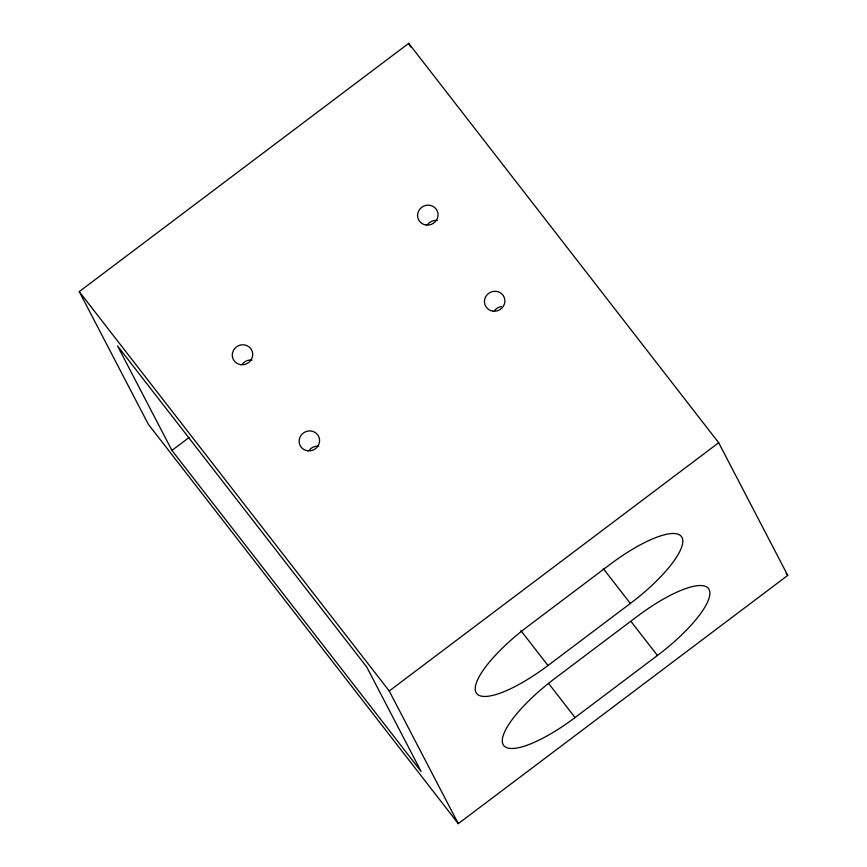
<?xml version="1.0" encoding="UTF-8"?>
<svg xmlns="http://www.w3.org/2000/svg" width="867" height="867" viewBox="0 0 867 867"><rect width="100%" height="100%" fill="white"/><g stroke="black" fill="none" stroke-linecap="round" stroke-linejoin="round"><path stroke-width="1.3" d="M79.255 291.605L408.715 43.35L718.678 442.734L787.745 575.395L458.285 823.65L148.322 424.266L79.255 291.605L389.229 690.988L458.285 823.65M171.937 450.417L117.565 345.976L366.763 667.048L421.134 771.489L171.937 450.417L189.125 437.467M389.229 690.988L718.678 442.734M547.987 665.52L630.342 603.454A77.445 21.664 -37.8 0 0 681.961 537.399A77.445 21.664 -37.8 0 0 610.032 564.439L527.667 626.505A77.445 21.664 -37.8 0 0 476.059 692.56A77.445 21.664 -37.8 0 0 547.987 665.52L520.883 630.602M575.059 717.551L657.424 655.485A77.445 21.664 -37.8 0 0 709.043 589.43A77.445 21.664 -37.8 0 0 637.115 616.47L554.75 678.525A77.445 21.664 -37.8 0 0 503.131 744.59A77.445 21.664 -37.8 0 0 575.059 717.551L548.778 683.684M786.087 573.26L787.745 575.395M603.237 568.535L630.342 603.454M631.143 621.617L657.424 655.485M408.715 43.35L410.579 46.937M242.413 364.021A10.328 9.905 -27.5 0 1 251.939 360.054M309.27 450.168A10.328 9.905 -27.5 0 1 318.796 446.202M427.734 224.38A10.328 9.905 -27.5 0 1 437.261 220.413M494.591 310.527A10.328 9.905 -27.5 0 1 501.44 306.593M240.972 364.693A10.328 9.905 -27.5 0 0 252.026 350.799A10.328 9.905 -27.5 0 0 234.491 348.805A10.328 9.905 -27.5 0 0 240.972 364.693M493.139 311.188A10.328 9.905 -27.5 0 0 504.193 297.294A10.328 9.905 -27.5 0 0 486.669 295.3A10.328 9.905 -27.5 0 0 493.139 311.188M426.282 225.052A10.328 9.905 -27.5 0 0 437.336 211.158A10.328 9.905 -27.5 0 0 419.812 209.164A10.328 9.905 -27.5 0 0 426.282 225.052M307.828 450.829A10.328 9.905 -27.5 0 0 318.883 436.935A10.328 9.905 -27.5 0 0 301.348 434.952A10.328 9.905 -27.5 0 0 307.828 450.829"/></g></svg>
